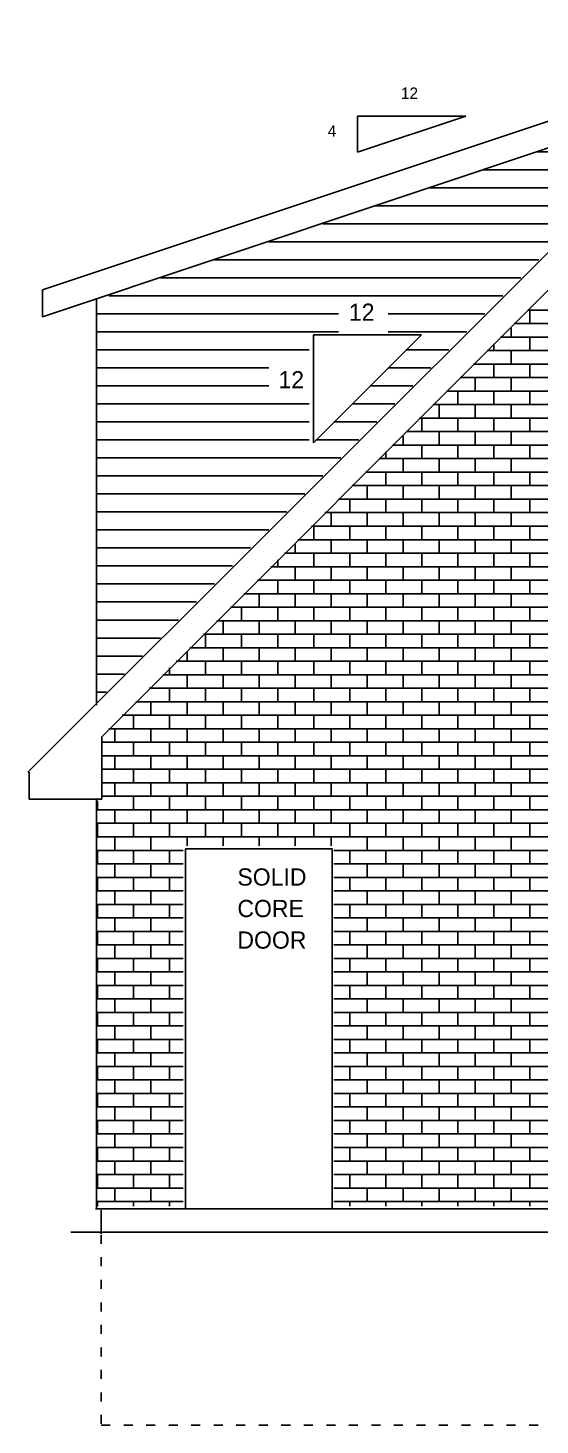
# Model space of a CAD drawing. Extents: x -40 to 297, y 329 to 664.
# Drawn here: x -40.5 to 73.2, y 354.1 to 664.4 of the extents above; entities that cross this region are included whole.
import ezdxf

# ---------------------------------------------------------------- set-up
doc = ezdxf.new("R2010")
doc.units = 0
doc.linetypes.add('SMALL', pattern=[5, 2, -3])
for name, color, linetype in [('LAYER_12', 12, 'CONTINUOUS'), ('LAYER_14', 14, 'CONTINUOUS'), ('LAYER_15', 15, 'CONTINUOUS'), ('LAYER_2', 2, 'CONTINUOUS'), ('LAYER_4', 4, 'CONTINUOUS')]:
    doc.layers.add(name, color=color, linetype=linetype)

msp = doc.modelspace()

# ---------------------------------------------------------------- linework, layer by layer
at = {"layer": 'LAYER_14'}
for p, q in [((32.69, 644.85), (56.69, 644.85)), ((32.69, 644.85), (32.69, 636.85)), ((32.69, 636.85), (56.69, 644.85)), ((-5.5, 482.12), (-5.5, 402.12)), ((27, 482.12), (-5.5, 482.12)), ((27, 482.12), (27, 402.12)), ((27, 402.12), (-5.5, 402.12))]:
    msp.add_line(p, q, dxfattribs=at)
at = {"layer": 'LAYER_15'}
for p, q in [((72.44, 636.93), (94.94, 636.93)), ((60.44, 632.93), (70.94, 632.93)), ((70.94, 632.93), (92.94, 632.93)), ((48.44, 628.93), (70.94, 628.93)), ((70.94, 628.93), (88.94, 628.93)), ((36.44, 624.93), (46.94, 624.93)), ((36.44, 624.93), (46.94, 624.93)), ((46.94, 624.93), (70.94, 624.93)), ((46.94, 624.93), (70.94, 624.93)), ((70.94, 624.93), (84.94, 624.93)), ((70.94, 624.93), (84.94, 624.93)), ((24.94, 620.93), (46.94, 620.93)), ((46.94, 620.93), (70.94, 620.93)), ((70.94, 620.93), (80.94, 620.93)), ((12.94, 616.93), (22.94, 616.93)), ((22.94, 616.93), (46.94, 616.93)), ((46.94, 616.93), (70.94, 616.93)), ((70.94, 616.93), (76.94, 616.93)), ((0.94, 612.93), (22.94, 612.93)), ((22.94, 612.93), (46.94, 612.93)), ((46.94, 612.93), (70.94, 612.93)), ((70.94, 612.93), (72.94, 612.93)), ((-11.06, 608.93), (-1.06, 608.93)), ((-1.06, 608.93), (22.94, 608.93)), ((22.94, 608.93), (46.94, 608.93)), ((46.94, 608.93), (68.94, 608.93)), ((-22.56, 604.93), (-1.06, 604.93)), ((-1.06, 604.93), (22.94, 604.93)), ((22.94, 604.93), (46.94, 604.93)), ((46.94, 604.93), (64.94, 604.93)), ((-25.06, 600.93), (-1.06, 600.93)), ((-25.06, 600.93), (-1.06, 600.93)), ((-1.06, 600.93), (22.94, 600.93)), ((-1.06, 600.93), (22.94, 600.93)), ((22.94, 600.93), (28.44, 600.93)), ((22.94, 600.93), (28.44, 600.93)), ((39.44, 600.93), (46.94, 600.93)), ((39.44, 600.93), (46.94, 600.93)), ((46.94, 600.93), (60.94, 600.93)), ((46.94, 600.93), (60.94, 600.93)), ((70.44, 601.77), (70.94, 601.77)), ((70.94, 601.77), (94.94, 601.77)), ((70.94, 601.77), (70.94, 598.77)), ((-25.06, 596.93), (-1.06, 596.93)), ((-1.06, 596.93), (22.94, 596.93)), ((22.94, 596.93), (28.44, 596.93)), ((39.44, 596.93), (46.94, 596.93)), ((46.94, 596.93), (56.94, 596.93)), ((66.81, 597.77), (66.81, 595.77)), ((67.44, 598.77), (70.94, 598.77)), ((70.94, 598.77), (94.94, 598.77)), ((-25.06, 592.93), (-1.06, 592.93)), ((-1.06, 592.93), (21.94, 592.93)), ((43.44, 592.93), (46.94, 592.93)), ((46.94, 592.93), (52.94, 592.93)), ((61.44, 592.77), (70.94, 592.77)), ((62.94, 594.27), (62.94, 592.77)), ((64.44, 595.77), (70.94, 595.77)), ((66.81, 592.77), (66.81, 589.77)), ((70.94, 595.77), (94.94, 595.77)), ((70.94, 595.77), (70.94, 592.77)), ((70.94, 592.77), (94.94, 592.77)), ((58.44, 589.77), (70.94, 589.77)), ((62.94, 589.77), (62.94, 586.77)), ((70.94, 589.77), (94.94, 589.77)), ((70.94, 589.77), (70.94, 586.77)), ((-25.06, 588.93), (-1.06, 588.93)), ((-1.06, 588.93), (12.94, 588.93)), ((39.44, 588.93), (46.94, 588.93)), ((46.94, 588.93), (48.94, 588.93)), ((55.44, 586.77), (70.94, 586.77)), ((58.81, 586.77), (58.81, 583.77)), ((66.81, 586.77), (66.81, 583.77)), ((70.94, 586.77), (94.94, 586.77)), ((-25.06, 584.93), (-1.06, 584.93)), ((-1.06, 584.93), (12.94, 584.93)), ((35.44, 584.93), (44.94, 584.93)), ((52.44, 583.77), (70.94, 583.77)), ((54.94, 583.77), (54.94, 580.77)), ((62.94, 583.77), (62.94, 580.77)), ((70.94, 583.77), (94.94, 583.77)), ((70.94, 583.77), (70.94, 580.77)), ((-25.06, 580.93), (-1.06, 580.93)), ((-1.06, 580.93), (21.94, 580.93)), ((31.44, 580.93), (40.94, 580.93)), ((49.44, 580.77), (70.94, 580.77)), ((50.81, 580.77), (50.81, 577.77)), ((58.81, 580.77), (58.81, 577.77)), ((66.81, 580.77), (66.81, 577.77)), ((70.94, 580.77), (94.94, 580.77)), ((46.44, 577.77), (46.94, 577.77)), ((46.94, 577.77), (70.94, 577.77)), ((46.94, 577.77), (46.94, 574.77)), ((54.94, 577.77), (54.94, 574.77)), ((62.94, 577.77), (62.94, 574.77)), ((70.94, 577.77), (94.94, 577.77)), ((70.94, 577.77), (70.94, 574.77)), ((-25.06, 576.93), (-1.06, 576.93)), ((-25.06, 576.93), (-1.06, 576.93)), ((-1.06, 576.93), (21.94, 576.93)), ((-1.06, 576.93), (21.94, 576.93)), ((27.44, 576.93), (36.94, 576.93)), ((27.44, 576.93), (36.94, 576.93)), ((43.44, 574.77), (46.94, 574.77)), ((46.94, 574.77), (70.94, 574.77)), ((50.81, 574.77), (50.81, 571.77)), ((58.81, 574.77), (58.81, 571.77)), ((66.81, 574.77), (66.81, 571.77)), ((70.94, 574.77), (94.94, 574.77)), ((-25.06, 572.93), (-1.06, 572.93)), ((-1.06, 572.93), (21.94, 572.93)), ((23.44, 572.93), (32.94, 572.93)), ((40.44, 571.77), (46.94, 571.77)), ((42.81, 573.77), (42.81, 571.77)), ((46.94, 571.77), (70.94, 571.77)), ((46.94, 571.77), (46.94, 568.77)), ((54.94, 571.77), (54.94, 568.77)), ((62.94, 571.77), (62.94, 568.77)), ((70.94, 571.77), (94.94, 571.77)), ((70.94, 571.77), (70.94, 568.77)), ((-25.06, 568.93), (-1.06, 568.93)), ((-1.06, 568.93), (22.94, 568.93)), ((22.94, 568.93), (28.94, 568.93)), ((37.44, 568.77), (46.94, 568.77)), ((38.94, 570.27), (38.94, 568.77)), ((42.81, 568.77), (42.81, 565.77)), ((46.94, 568.77), (70.94, 568.77)), ((50.81, 568.77), (50.81, 565.77)), ((58.81, 568.77), (58.81, 565.77)), ((66.81, 568.77), (66.81, 565.77)), ((70.94, 568.77), (94.94, 568.77)), ((-25.06, 564.93), (-1.06, 564.93)), ((-1.06, 564.93), (22.94, 564.93)), ((22.94, 564.93), (24.94, 564.93)), ((34.44, 565.77), (46.94, 565.77)), ((38.94, 565.77), (38.94, 562.77)), ((46.94, 565.77), (70.94, 565.77)), ((46.94, 565.77), (46.94, 562.77)), ((54.94, 565.77), (54.94, 562.77)), ((62.94, 565.77), (62.94, 562.77)), ((70.94, 565.77), (94.94, 565.77)), ((70.94, 565.77), (70.94, 562.77)), ((31.44, 562.77), (46.94, 562.77)), ((34.81, 562.77), (34.81, 559.77)), ((42.81, 562.77), (42.81, 559.77)), ((46.94, 562.77), (70.94, 562.77)), ((50.81, 562.77), (50.81, 559.77)), ((58.81, 562.77), (58.81, 559.77)), ((66.81, 562.77), (66.81, 559.77)), ((70.94, 562.77), (94.94, 562.77)), ((-25.06, 560.93), (-1.06, 560.93)), ((-1.06, 560.93), (20.94, 560.93)), ((28.44, 559.77), (46.94, 559.77)), ((30.94, 559.77), (30.94, 556.77)), ((38.94, 559.77), (38.94, 556.77)), ((46.94, 559.77), (70.94, 559.77)), ((46.94, 559.77), (46.94, 556.77)), ((54.94, 559.77), (54.94, 556.77)), ((62.94, 559.77), (62.94, 556.77)), ((70.94, 559.77), (94.94, 559.77)), ((70.94, 559.77), (70.94, 556.77)), ((-25.06, 556.93), (-1.06, 556.93)), ((-1.06, 556.93), (16.94, 556.93)), ((25.44, 556.77), (46.94, 556.77)), ((26.81, 556.77), (26.81, 553.77)), ((34.81, 556.77), (34.81, 553.77)), ((42.81, 556.77), (42.81, 553.77)), ((46.94, 556.77), (70.94, 556.77)), ((50.81, 556.77), (50.81, 553.77)), ((58.81, 556.77), (58.81, 553.77)), ((66.81, 556.77), (66.81, 553.77)), ((70.94, 556.77), (94.94, 556.77)), ((-25.06, 552.93), (-1.06, 552.93)), ((-25.06, 552.93), (-1.06, 552.93)), ((-1.06, 552.93), (12.94, 552.93)), ((-1.06, 552.93), (12.94, 552.93)), ((22.44, 553.77), (22.94, 553.77)), ((22.94, 553.77), (46.94, 553.77)), ((22.94, 553.77), (22.94, 550.77)), ((30.94, 553.77), (30.94, 550.77)), ((38.94, 553.77), (38.94, 550.77)), ((46.94, 553.77), (70.94, 553.77)), ((46.94, 553.77), (46.94, 550.77)), ((54.94, 553.77), (54.94, 550.77)), ((62.94, 553.77), (62.94, 550.77)), ((70.94, 553.77), (94.94, 553.77)), ((70.94, 553.77), (70.94, 550.77)), ((18.81, 549.77), (18.81, 547.77)), ((19.44, 550.77), (22.94, 550.77)), ((22.94, 550.77), (46.94, 550.77)), ((26.81, 550.77), (26.81, 547.77)), ((34.81, 550.77), (34.81, 547.77)), ((42.81, 550.77), (42.81, 547.77)), ((46.94, 550.77), (70.94, 550.77)), ((50.81, 550.77), (50.81, 547.77)), ((58.81, 550.77), (58.81, 547.77)), ((66.81, 550.77), (66.81, 547.77)), ((70.94, 550.77), (94.94, 550.77)), ((-25.06, 548.93), (-1.06, 548.93)), ((-1.06, 548.93), (8.94, 548.93)), ((14.94, 546.27), (14.94, 544.77)), ((16.44, 547.77), (22.94, 547.77)), ((22.94, 547.77), (46.94, 547.77)), ((22.94, 547.77), (22.94, 544.77)), ((30.94, 547.77), (30.94, 544.77)), ((38.94, 547.77), (38.94, 544.77)), ((46.94, 547.77), (70.94, 547.77)), ((46.94, 547.77), (46.94, 544.77)), ((54.94, 547.77), (54.94, 544.77)), ((62.94, 547.77), (62.94, 544.77)), ((70.94, 547.77), (94.94, 547.77)), ((70.94, 547.77), (70.94, 544.77)), ((-25.06, 544.93), (-1.06, 544.93)), ((-1.06, 544.93), (4.94, 544.93)), ((13.44, 544.77), (22.94, 544.77)), ((18.81, 544.77), (18.81, 541.77)), ((22.94, 544.77), (46.94, 544.77)), ((26.81, 544.77), (26.81, 541.77)), ((34.81, 544.77), (34.81, 541.77)), ((42.81, 544.77), (42.81, 541.77)), ((46.94, 544.77), (70.94, 544.77)), ((50.81, 544.77), (50.81, 541.77)), ((58.81, 544.77), (58.81, 541.77)), ((66.81, 544.77), (66.81, 541.77)), ((70.94, 544.77), (94.94, 544.77)), ((-25.06, 540.93), (-1.06, 540.93)), ((-1.06, 540.93), (0.94, 540.93)), ((10.44, 541.77), (22.94, 541.77)), ((14.94, 541.77), (14.94, 538.77)), ((22.94, 541.77), (46.94, 541.77)), ((22.94, 541.77), (22.94, 538.77)), ((30.94, 541.77), (30.94, 538.77)), ((38.94, 541.77), (38.94, 538.77)), ((46.94, 541.77), (70.94, 541.77)), ((46.94, 541.77), (46.94, 538.77)), ((54.94, 541.77), (54.94, 538.77)), ((62.94, 541.77), (62.94, 538.77)), ((70.94, 541.77), (94.94, 541.77)), ((70.94, 541.77), (70.94, 538.77)), ((-25.06, 536.93), (-3.06, 536.93)), ((7.44, 538.77), (22.94, 538.77)), ((10.81, 538.77), (10.81, 535.77)), ((18.81, 538.77), (18.81, 535.77)), ((22.94, 538.77), (46.94, 538.77)), ((26.81, 538.77), (26.81, 535.77)), ((34.81, 538.77), (34.81, 535.77)), ((42.81, 538.77), (42.81, 535.77)), ((46.94, 538.77), (70.94, 538.77)), ((50.81, 538.77), (50.81, 535.77)), ((58.81, 538.77), (58.81, 535.77)), ((66.81, 538.77), (66.81, 535.77)), ((70.94, 538.77), (94.94, 538.77)), ((4.44, 535.77), (22.94, 535.77)), ((6.94, 535.77), (6.94, 532.77)), ((14.94, 535.77), (14.94, 532.77)), ((22.94, 535.77), (46.94, 535.77)), ((22.94, 535.77), (22.94, 532.77)), ((30.94, 535.77), (30.94, 532.77)), ((38.94, 535.77), (38.94, 532.77)), ((46.94, 535.77), (70.94, 535.77)), ((46.94, 535.77), (46.94, 532.77)), ((54.94, 535.77), (54.94, 532.77)), ((62.94, 535.77), (62.94, 532.77)), ((70.94, 535.77), (94.94, 535.77)), ((70.94, 535.77), (70.94, 532.77)), ((-25.06, 532.93), (-7.06, 532.93)), ((1.44, 532.77), (22.94, 532.77)), ((2.81, 532.77), (2.81, 529.77)), ((10.81, 532.77), (10.81, 529.77)), ((18.81, 532.77), (18.81, 529.77)), ((22.94, 532.77), (46.94, 532.77)), ((26.81, 532.77), (26.81, 529.77)), ((34.81, 532.77), (34.81, 529.77)), ((42.81, 532.77), (42.81, 529.77)), ((46.94, 532.77), (70.94, 532.77)), ((50.81, 532.77), (50.81, 529.77)), ((58.81, 532.77), (58.81, 529.77)), ((66.81, 532.77), (66.81, 529.77)), ((70.94, 532.77), (94.94, 532.77)), ((-25.06, 528.93), (-11.06, 528.93)), ((-25.06, 528.93), (-11.06, 528.93)), ((-1.56, 529.77), (-1.06, 529.77)), ((-1.06, 529.77), (22.94, 529.77)), ((-1.06, 529.77), (-1.06, 526.77)), ((6.94, 529.77), (6.94, 526.77)), ((14.94, 529.77), (14.94, 526.77)), ((22.94, 529.77), (46.94, 529.77)), ((22.94, 529.77), (22.94, 526.77)), ((30.94, 529.77), (30.94, 526.77)), ((38.94, 529.77), (38.94, 526.77)), ((46.94, 529.77), (70.94, 529.77)), ((46.94, 529.77), (46.94, 526.77)), ((54.94, 529.77), (54.94, 526.77)), ((62.94, 529.77), (62.94, 526.77)), ((70.94, 529.77), (94.94, 529.77)), ((70.94, 529.77), (70.94, 526.77)), ((-25.06, 524.93), (-15.06, 524.93)), ((-5.19, 525.77), (-5.19, 523.77)), ((-4.56, 526.77), (-1.06, 526.77)), ((-1.06, 526.77), (22.94, 526.77)), ((2.81, 526.77), (2.81, 523.77)), ((10.81, 526.77), (10.81, 523.77)), ((18.81, 526.77), (18.81, 523.77)), ((22.94, 526.77), (46.94, 526.77)), ((26.81, 526.77), (26.81, 523.77)), ((34.81, 526.77), (34.81, 523.77)), ((42.81, 526.77), (42.81, 523.77)), ((46.94, 526.77), (70.94, 526.77)), ((50.81, 526.77), (50.81, 523.77)), ((58.81, 526.77), (58.81, 523.77)), ((66.81, 526.77), (66.81, 523.77)), ((70.94, 526.77), (94.94, 526.77)), ((-9.06, 522.27), (-9.06, 520.77)), ((-7.56, 523.77), (-1.06, 523.77)), ((-1.06, 523.77), (22.94, 523.77)), ((-1.06, 523.77), (-1.06, 520.77)), ((6.94, 523.77), (6.94, 520.77)), ((14.94, 523.77), (14.94, 520.77)), ((22.94, 523.77), (46.94, 523.77)), ((22.94, 523.77), (22.94, 520.77)), ((30.94, 523.77), (30.94, 520.77)), ((38.94, 523.77), (38.94, 520.77)), ((46.94, 523.77), (70.94, 523.77)), ((46.94, 523.77), (46.94, 520.77)), ((54.94, 523.77), (54.94, 520.77)), ((62.94, 523.77), (62.94, 520.77)), ((70.94, 523.77), (94.94, 523.77)), ((70.94, 523.77), (70.94, 520.77)), ((-25.06, 520.93), (-19.06, 520.93)), ((-10.56, 520.77), (-1.06, 520.77)), ((-5.19, 520.77), (-5.19, 517.77)), ((-1.06, 520.77), (22.94, 520.77)), ((2.81, 520.77), (2.81, 517.77)), ((10.81, 520.77), (10.81, 517.77)), ((18.81, 520.77), (18.81, 517.77)), ((22.94, 520.77), (46.94, 520.77)), ((26.81, 520.77), (26.81, 517.77)), ((34.81, 520.77), (34.81, 517.77)), ((42.81, 520.77), (42.81, 517.77)), ((46.94, 520.77), (70.94, 520.77)), ((50.81, 520.77), (50.81, 517.77)), ((58.81, 520.77), (58.81, 517.77)), ((66.81, 520.77), (66.81, 517.77)), ((70.94, 520.77), (94.94, 520.77)), ((-25.06, 516.93), (-23.06, 516.93)), ((-13.56, 517.77), (-1.06, 517.77)), ((-9.06, 517.77), (-9.06, 514.77)), ((-1.06, 517.77), (22.94, 517.77)), ((-1.06, 517.77), (-1.06, 514.77)), ((6.94, 517.77), (6.94, 514.77)), ((14.94, 517.77), (14.94, 514.77)), ((22.94, 517.77), (46.94, 517.77)), ((22.94, 517.77), (22.94, 514.77)), ((30.94, 517.77), (30.94, 514.77)), ((38.94, 517.77), (38.94, 514.77)), ((46.94, 517.77), (70.94, 517.77)), ((46.94, 517.77), (46.94, 514.77)), ((54.94, 517.77), (54.94, 514.77)), ((62.94, 517.77), (62.94, 514.77)), ((70.94, 517.77), (94.94, 517.77)), ((70.94, 517.77), (70.94, 514.77)), ((-16.56, 514.77), (-1.06, 514.77)), ((-13.19, 514.77), (-13.19, 511.77)), ((-5.19, 514.77), (-5.19, 511.77)), ((-1.06, 514.77), (22.94, 514.77)), ((2.81, 514.77), (2.81, 511.77)), ((10.81, 514.77), (10.81, 511.77)), ((18.81, 514.77), (18.81, 511.77)), ((22.94, 514.77), (46.94, 514.77)), ((26.81, 514.77), (26.81, 511.77)), ((34.81, 514.77), (34.81, 511.77)), ((42.81, 514.77), (42.81, 511.77)), ((46.94, 514.77), (70.94, 514.77)), ((50.81, 514.77), (50.81, 511.77)), ((58.81, 514.77), (58.81, 511.77)), ((66.81, 514.77), (66.81, 511.77)), ((70.94, 514.77), (94.94, 514.77)), ((-19.56, 511.77), (-1.06, 511.77)), ((-17.06, 511.77), (-17.06, 508.77)), ((-9.06, 511.77), (-9.06, 508.77)), ((-1.06, 511.77), (22.94, 511.77)), ((-1.06, 511.77), (-1.06, 508.77)), ((6.94, 511.77), (6.94, 508.77)), ((14.94, 511.77), (14.94, 508.77)), ((22.94, 511.77), (46.94, 511.77)), ((22.94, 511.77), (22.94, 508.77)), ((30.94, 511.77), (30.94, 508.77)), ((38.94, 511.77), (38.94, 508.77)), ((46.94, 511.77), (70.94, 511.77)), ((46.94, 511.77), (46.94, 508.77)), ((54.94, 511.77), (54.94, 508.77)), ((62.94, 511.77), (62.94, 508.77)), ((70.94, 511.77), (94.94, 511.77)), ((70.94, 511.77), (70.94, 508.77)), ((-22.56, 508.77), (-1.06, 508.77)), ((-21.19, 508.77), (-21.19, 505.77)), ((-13.19, 508.77), (-13.19, 505.77)), ((-5.19, 508.77), (-5.19, 505.77)), ((-1.06, 508.77), (22.94, 508.77)), ((2.81, 508.77), (2.81, 505.77)), ((10.81, 508.77), (10.81, 505.77)), ((18.81, 508.77), (18.81, 505.77)), ((22.94, 508.77), (46.94, 508.77)), ((26.81, 508.77), (26.81, 505.77)), ((34.81, 508.77), (34.81, 505.77)), ((42.81, 508.77), (42.81, 505.77)), ((46.94, 508.77), (70.94, 508.77)), ((50.81, 508.77), (50.81, 505.77)), ((58.81, 508.77), (58.81, 505.77)), ((66.81, 508.77), (66.81, 505.77)), ((70.94, 508.77), (94.94, 508.77)), ((-24.06, 505.77), (-1.06, 505.77)), ((-24.06, 502.77), (-1.06, 502.77)), ((-21.19, 502.77), (-21.19, 499.77)), ((-17.06, 505.77), (-17.06, 502.77)), ((-13.19, 502.77), (-13.19, 499.77)), ((-9.06, 505.77), (-9.06, 502.77)), ((-5.19, 502.77), (-5.19, 499.77)), ((-1.06, 505.77), (22.94, 505.77)), ((-1.06, 505.77), (-1.06, 502.77)), ((-1.06, 502.77), (22.94, 502.77)), ((2.81, 502.77), (2.81, 499.77)), ((6.94, 505.77), (6.94, 502.77)), ((10.81, 502.77), (10.81, 499.77)), ((14.94, 505.77), (14.94, 502.77)), ((18.81, 502.77), (18.81, 499.77)), ((22.94, 505.77), (46.94, 505.77)), ((22.94, 505.77), (22.94, 502.77)), ((22.94, 502.77), (46.94, 502.77)), ((26.81, 502.77), (26.81, 499.77)), ((30.94, 505.77), (30.94, 502.77)), ((34.81, 502.77), (34.81, 499.77)), ((38.94, 505.77), (38.94, 502.77)), ((42.81, 502.77), (42.81, 499.77)), ((46.94, 505.77), (70.94, 505.77)), ((46.94, 505.77), (46.94, 502.77)), ((46.94, 502.77), (70.94, 502.77)), ((50.81, 502.77), (50.81, 499.77)), ((54.94, 505.77), (54.94, 502.77)), ((58.81, 502.77), (58.81, 499.77)), ((62.94, 505.77), (62.94, 502.77)), ((66.81, 502.77), (66.81, 499.77)), ((70.94, 505.77), (94.94, 505.77)), ((70.94, 505.77), (70.94, 502.77)), ((70.94, 502.77), (94.94, 502.77)), ((-24.06, 499.77), (-1.06, 499.77)), ((-17.06, 499.77), (-17.06, 496.77)), ((-9.06, 499.77), (-9.06, 496.77)), ((-1.06, 499.77), (22.94, 499.77)), ((-1.06, 499.77), (-1.06, 496.77)), ((6.94, 499.77), (6.94, 496.77)), ((14.94, 499.77), (14.94, 496.77)), ((22.94, 499.77), (46.94, 499.77)), ((22.94, 499.77), (22.94, 496.77)), ((30.94, 499.77), (30.94, 496.77)), ((38.94, 499.77), (38.94, 496.77)), ((46.94, 499.77), (70.94, 499.77)), ((46.94, 499.77), (46.94, 496.77)), ((54.94, 499.77), (54.94, 496.77)), ((62.94, 499.77), (62.94, 496.77)), ((70.94, 499.77), (94.94, 499.77)), ((70.94, 499.77), (70.94, 496.77)), ((-24.06, 496.77), (-1.06, 496.77)), ((-21.19, 496.77), (-21.19, 493.77)), ((-13.19, 496.77), (-13.19, 493.77)), ((-5.19, 496.77), (-5.19, 493.77)), ((-1.06, 496.77), (22.94, 496.77)), ((2.81, 496.77), (2.81, 493.77)), ((10.81, 496.77), (10.81, 493.77)), ((18.81, 496.77), (18.81, 493.77)), ((22.94, 496.77), (46.94, 496.77)), ((26.81, 496.77), (26.81, 493.77)), ((34.81, 496.77), (34.81, 493.77)), ((42.81, 496.77), (42.81, 493.77)), ((46.94, 496.77), (70.94, 496.77)), ((50.81, 496.77), (50.81, 493.77)), ((58.81, 496.77), (58.81, 493.77)), ((66.81, 496.77), (66.81, 493.77)), ((70.94, 496.77), (94.94, 496.77)), ((-24.06, 493.77), (-1.06, 493.77)), ((-17.06, 493.77), (-17.06, 490.77)), ((-9.06, 493.77), (-9.06, 490.77)), ((-1.06, 493.77), (22.94, 493.77)), ((-1.06, 493.77), (-1.06, 490.77)), ((6.94, 493.77), (6.94, 490.77)), ((14.94, 493.77), (14.94, 490.77)), ((22.94, 493.77), (46.94, 493.77)), ((22.94, 493.77), (22.94, 490.77)), ((30.94, 493.77), (30.94, 490.77)), ((38.94, 493.77), (38.94, 490.77)), ((46.94, 493.77), (70.94, 493.77)), ((46.94, 493.77), (46.94, 490.77)), ((54.94, 493.77), (54.94, 490.77)), ((62.94, 493.77), (62.94, 490.77)), ((70.94, 493.77), (94.94, 493.77)), ((70.94, 493.77), (70.94, 490.77)), ((-25.06, 492.77), (-25.06, 490.77)), ((-25.06, 490.77), (-1.06, 490.77)), ((-21.19, 490.77), (-21.19, 487.77)), ((-13.19, 490.77), (-13.19, 487.77)), ((-5.19, 490.77), (-5.19, 487.77)), ((-1.06, 490.77), (22.94, 490.77)), ((2.81, 490.77), (2.81, 487.77)), ((10.81, 490.77), (10.81, 487.77)), ((18.81, 490.77), (18.81, 487.77)), ((22.94, 490.77), (46.94, 490.77)), ((26.81, 490.77), (26.81, 487.77)), ((34.81, 490.77), (34.81, 487.77)), ((42.81, 490.77), (42.81, 487.77)), ((46.94, 490.77), (70.94, 490.77)), ((50.81, 490.77), (50.81, 487.77)), ((58.81, 490.77), (58.81, 487.77)), ((66.81, 490.77), (66.81, 487.77)), ((70.94, 490.77), (94.94, 490.77)), ((-25.06, 487.77), (-1.06, 487.77)), ((-25.06, 487.77), (-25.06, 484.77)), ((-17.06, 487.77), (-17.06, 484.77)), ((-9.06, 487.77), (-9.06, 484.77)), ((-1.06, 487.77), (22.94, 487.77)), ((-1.06, 487.77), (-1.06, 484.77)), ((6.94, 487.77), (6.94, 484.77)), ((14.94, 487.77), (14.94, 484.77)), ((22.94, 487.77), (46.94, 487.77)), ((22.94, 487.77), (22.94, 484.77)), ((30.94, 487.77), (30.94, 484.77)), ((38.94, 487.77), (38.94, 484.77)), ((46.94, 487.77), (70.94, 487.77)), ((46.94, 487.77), (46.94, 484.77)), ((54.94, 487.77), (54.94, 484.77)), ((62.94, 487.77), (62.94, 484.77)), ((70.94, 487.77), (94.94, 487.77)), ((70.94, 487.77), (70.94, 484.77)), ((-25.06, 484.77), (-1.06, 484.77)), ((-21.19, 484.77), (-21.19, 481.77)), ((-13.19, 484.77), (-13.19, 481.77)), ((-5.19, 484.77), (-5.19, 482.77)), ((-1.06, 484.77), (22.94, 484.77)), ((2.81, 484.77), (2.81, 482.77)), ((10.81, 484.77), (10.81, 482.77)), ((18.81, 484.77), (18.81, 482.77)), ((22.94, 484.77), (46.94, 484.77)), ((26.81, 484.77), (26.81, 482.77)), ((34.81, 484.77), (34.81, 481.77)), ((42.81, 484.77), (42.81, 481.77)), ((46.94, 484.77), (70.94, 484.77)), ((50.81, 484.77), (50.81, 481.77)), ((58.81, 484.77), (58.81, 481.77)), ((66.81, 484.77), (66.81, 481.77)), ((70.94, 484.77), (94.94, 484.77)), ((-25.06, 481.77), (-6.06, 481.77)), ((-25.06, 481.77), (-25.06, 478.77)), ((-17.06, 481.77), (-17.06, 478.77)), ((-9.06, 481.77), (-9.06, 478.77)), ((27.44, 481.77), (46.94, 481.77)), ((30.94, 481.77), (30.94, 478.77)), ((38.94, 481.77), (38.94, 478.77)), ((46.94, 481.77), (70.94, 481.77)), ((46.94, 481.77), (46.94, 478.77)), ((54.94, 481.77), (54.94, 478.77)), ((62.94, 481.77), (62.94, 478.77)), ((70.94, 481.77), (94.94, 481.77)), ((70.94, 481.77), (70.94, 478.77)), ((-25.06, 478.77), (-6.06, 478.77)), ((-21.19, 478.77), (-21.19, 475.77)), ((-13.19, 478.77), (-13.19, 475.77)), ((27.44, 478.77), (46.94, 478.77)), ((34.81, 478.77), (34.81, 475.77)), ((42.81, 478.77), (42.81, 475.77)), ((46.94, 478.77), (70.94, 478.77)), ((50.81, 478.77), (50.81, 475.77)), ((58.81, 478.77), (58.81, 475.77)), ((66.81, 478.77), (66.81, 475.77)), ((70.94, 478.77), (94.94, 478.77)), ((-25.06, 475.77), (-6.06, 475.77)), ((-25.06, 475.77), (-25.06, 472.77)), ((-17.06, 475.77), (-17.06, 472.77)), ((-9.06, 475.77), (-9.06, 472.77)), ((27.44, 475.77), (46.94, 475.77)), ((30.94, 475.77), (30.94, 472.77)), ((38.94, 475.77), (38.94, 472.77)), ((46.94, 475.77), (70.94, 475.77)), ((46.94, 475.77), (46.94, 472.77)), ((54.94, 475.77), (54.94, 472.77)), ((62.94, 475.77), (62.94, 472.77)), ((70.94, 475.77), (94.94, 475.77)), ((70.94, 475.77), (70.94, 472.77)), ((-25.06, 472.77), (-6.06, 472.77)), ((-21.19, 472.77), (-21.19, 469.77)), ((-13.19, 472.77), (-13.19, 469.77)), ((27.44, 472.77), (46.94, 472.77)), ((34.81, 472.77), (34.81, 469.77)), ((42.81, 472.77), (42.81, 469.77)), ((46.94, 472.77), (70.94, 472.77)), ((50.81, 472.77), (50.81, 469.77)), ((58.81, 472.77), (58.81, 469.77)), ((66.81, 472.77), (66.81, 469.77)), ((70.94, 472.77), (94.94, 472.77)), ((-25.06, 469.77), (-6.06, 469.77)), ((-25.06, 469.77), (-25.06, 466.77)), ((-17.06, 469.77), (-17.06, 466.77)), ((-9.06, 469.77), (-9.06, 466.77)), ((27.44, 469.77), (46.94, 469.77)), ((30.94, 469.77), (30.94, 466.77)), ((38.94, 469.77), (38.94, 466.77)), ((46.94, 469.77), (70.94, 469.77)), ((46.94, 469.77), (46.94, 466.77)), ((54.94, 469.77), (54.94, 466.77)), ((62.94, 469.77), (62.94, 466.77)), ((70.94, 469.77), (94.94, 469.77)), ((70.94, 469.77), (70.94, 466.77)), ((-25.06, 466.77), (-6.06, 466.77)), ((-21.19, 466.77), (-21.19, 463.77)), ((-13.19, 466.77), (-13.19, 463.77)), ((27.44, 466.77), (46.94, 466.77)), ((34.81, 466.77), (34.81, 463.77)), ((42.81, 466.77), (42.81, 463.77)), ((46.94, 466.77), (70.94, 466.77)), ((50.81, 466.77), (50.81, 463.77)), ((58.81, 466.77), (58.81, 463.77)), ((66.81, 466.77), (66.81, 463.77)), ((70.94, 466.77), (94.94, 466.77)), ((-25.06, 463.77), (-6.06, 463.77)), ((-25.06, 463.77), (-25.06, 460.77)), ((-17.06, 463.77), (-17.06, 460.77)), ((-9.06, 463.77), (-9.06, 460.77)), ((27.44, 463.77), (46.94, 463.77)), ((30.94, 463.77), (30.94, 460.77)), ((38.94, 463.77), (38.94, 460.77)), ((46.94, 463.77), (70.94, 463.77)), ((46.94, 463.77), (46.94, 460.77)), ((54.94, 463.77), (54.94, 460.77)), ((62.94, 463.77), (62.94, 460.77)), ((70.94, 463.77), (94.94, 463.77)), ((70.94, 463.77), (70.94, 460.77)), ((-25.06, 460.77), (-6.06, 460.77)), ((-21.19, 460.77), (-21.19, 457.77)), ((-13.19, 460.77), (-13.19, 457.77)), ((27.44, 460.77), (46.94, 460.77)), ((34.81, 460.77), (34.81, 457.77)), ((42.81, 460.77), (42.81, 457.77)), ((46.94, 460.77), (70.94, 460.77)), ((50.81, 460.77), (50.81, 457.77)), ((58.81, 460.77), (58.81, 457.77)), ((66.81, 460.77), (66.81, 457.77)), ((70.94, 460.77), (94.94, 460.77)), ((-25.06, 457.77), (-6.06, 457.77)), ((-25.06, 457.77), (-25.06, 454.77)), ((-17.06, 457.77), (-17.06, 454.77)), ((-9.06, 457.77), (-9.06, 454.77)), ((27.44, 457.77), (46.94, 457.77)), ((30.94, 457.77), (30.94, 454.77)), ((38.94, 457.77), (38.94, 454.77)), ((46.94, 457.77), (70.94, 457.77)), ((46.94, 457.77), (46.94, 454.77)), ((54.94, 457.77), (54.94, 454.77)), ((62.94, 457.77), (62.94, 454.77)), ((70.94, 457.77), (94.94, 457.77)), ((70.94, 457.77), (70.94, 454.77)), ((-25.06, 454.77), (-6.06, 454.77)), ((-21.19, 454.77), (-21.19, 451.77)), ((-13.19, 454.77), (-13.19, 451.77)), ((27.44, 454.77), (46.94, 454.77)), ((34.81, 454.77), (34.81, 451.77)), ((42.81, 454.77), (42.81, 451.77)), ((46.94, 454.77), (70.94, 454.77)), ((50.81, 454.77), (50.81, 451.77)), ((58.81, 454.77), (58.81, 451.77)), ((66.81, 454.77), (66.81, 451.77)), ((70.94, 454.77), (94.94, 454.77)), ((-25.06, 451.77), (-6.06, 451.77)), ((-25.06, 451.77), (-25.06, 448.77)), ((-17.06, 451.77), (-17.06, 448.77)), ((-9.06, 451.77), (-9.06, 448.77)), ((27.44, 451.77), (46.94, 451.77)), ((30.94, 451.77), (30.94, 448.77)), ((38.94, 451.77), (38.94, 448.77)), ((46.94, 451.77), (70.94, 451.77)), ((46.94, 451.77), (46.94, 448.77)), ((54.94, 451.77), (54.94, 448.77)), ((62.94, 451.77), (62.94, 448.77)), ((70.94, 451.77), (94.94, 451.77)), ((70.94, 451.77), (70.94, 448.77)), ((-25.06, 448.77), (-6.06, 448.77)), ((-21.19, 448.77), (-21.19, 445.77)), ((-13.19, 448.77), (-13.19, 445.77)), ((27.44, 448.77), (46.94, 448.77)), ((34.81, 448.77), (34.81, 445.77)), ((42.81, 448.77), (42.81, 445.77)), ((46.94, 448.77), (70.94, 448.77)), ((50.81, 448.77), (50.81, 445.77)), ((58.81, 448.77), (58.81, 445.77)), ((66.81, 448.77), (66.81, 445.77)), ((70.94, 448.77), (94.94, 448.77)), ((-25.06, 445.77), (-6.06, 445.77)), ((-25.06, 445.77), (-25.06, 442.77)), ((-17.06, 445.77), (-17.06, 442.77)), ((-9.06, 445.77), (-9.06, 442.77)), ((27.44, 445.77), (46.94, 445.77)), ((30.94, 445.77), (30.94, 442.77)), ((38.94, 445.77), (38.94, 442.77)), ((46.94, 445.77), (70.94, 445.77)), ((46.94, 445.77), (46.94, 442.77)), ((54.94, 445.77), (54.94, 442.77)), ((62.94, 445.77), (62.94, 442.77)), ((70.94, 445.77), (94.94, 445.77)), ((70.94, 445.77), (70.94, 442.77)), ((-25.06, 442.77), (-6.06, 442.77)), ((-21.19, 442.77), (-21.19, 439.77)), ((-13.19, 442.77), (-13.19, 439.77)), ((27.44, 442.77), (46.94, 442.77)), ((34.81, 442.77), (34.81, 439.77)), ((42.81, 442.77), (42.81, 439.77)), ((46.94, 442.77), (70.94, 442.77)), ((50.81, 442.77), (50.81, 439.77)), ((58.81, 442.77), (58.81, 439.77)), ((66.81, 442.77), (66.81, 439.77)), ((70.94, 442.77), (94.94, 442.77)), ((-25.06, 439.77), (-6.06, 439.77)), ((-25.06, 439.77), (-25.06, 436.77)), ((-17.06, 439.77), (-17.06, 436.77)), ((-9.06, 439.77), (-9.06, 436.77)), ((27.44, 439.77), (46.94, 439.77)), ((30.94, 439.77), (30.94, 436.77)), ((38.94, 439.77), (38.94, 436.77)), ((46.94, 439.77), (70.94, 439.77)), ((46.94, 439.77), (46.94, 436.77)), ((54.94, 439.77), (54.94, 436.77)), ((62.94, 439.77), (62.94, 436.77)), ((70.94, 439.77), (94.94, 439.77)), ((70.94, 439.77), (70.94, 436.77)), ((-25.06, 436.77), (-6.06, 436.77)), ((-21.19, 436.77), (-21.19, 433.77)), ((-13.19, 436.77), (-13.19, 433.77)), ((27.44, 436.77), (46.94, 436.77)), ((34.81, 436.77), (34.81, 433.77)), ((42.81, 436.77), (42.81, 433.77)), ((46.94, 436.77), (70.94, 436.77)), ((50.81, 436.77), (50.81, 433.77)), ((58.81, 436.77), (58.81, 433.77)), ((66.81, 436.77), (66.81, 433.77)), ((70.94, 436.77), (94.94, 436.77)), ((-25.06, 433.77), (-6.06, 433.77)), ((-25.06, 433.77), (-25.06, 430.77)), ((-17.06, 433.77), (-17.06, 430.77)), ((-9.06, 433.77), (-9.06, 430.77)), ((27.44, 433.77), (46.94, 433.77)), ((30.94, 433.77), (30.94, 430.77)), ((38.94, 433.77), (38.94, 430.77)), ((46.94, 433.77), (70.94, 433.77)), ((46.94, 433.77), (46.94, 430.77)), ((54.94, 433.77), (54.94, 430.77)), ((62.94, 433.77), (62.94, 430.77)), ((70.94, 433.77), (94.94, 433.77)), ((70.94, 433.77), (70.94, 430.77)), ((-25.06, 430.77), (-6.06, 430.77)), ((-21.19, 430.77), (-21.19, 427.77)), ((-13.19, 430.77), (-13.19, 427.77)), ((27.44, 430.77), (46.94, 430.77)), ((34.81, 430.77), (34.81, 427.77)), ((42.81, 430.77), (42.81, 427.77)), ((46.94, 430.77), (70.94, 430.77)), ((50.81, 430.77), (50.81, 427.77)), ((58.81, 430.77), (58.81, 427.77)), ((66.81, 430.77), (66.81, 427.77)), ((70.94, 430.77), (94.94, 430.77)), ((-25.06, 427.77), (-6.06, 427.77)), ((-25.06, 427.77), (-25.06, 424.77)), ((-17.06, 427.77), (-17.06, 424.77)), ((-9.06, 427.77), (-9.06, 424.77)), ((27.44, 427.77), (46.94, 427.77)), ((30.94, 427.77), (30.94, 424.77)), ((38.94, 427.77), (38.94, 424.77)), ((46.94, 427.77), (70.94, 427.77)), ((46.94, 427.77), (46.94, 424.77)), ((54.94, 427.77), (54.94, 424.77)), ((62.94, 427.77), (62.94, 424.77)), ((70.94, 427.77), (94.94, 427.77)), ((70.94, 427.77), (70.94, 424.77)), ((-25.06, 424.77), (-6.06, 424.77)), ((-21.19, 424.77), (-21.19, 421.77)), ((-13.19, 424.77), (-13.19, 421.77)), ((27.44, 424.77), (46.94, 424.77)), ((34.81, 424.77), (34.81, 421.77)), ((42.81, 424.77), (42.81, 421.77)), ((46.94, 424.77), (70.94, 424.77)), ((50.81, 424.77), (50.81, 421.77)), ((58.81, 424.77), (58.81, 421.77)), ((66.81, 424.77), (66.81, 421.77)), ((70.94, 424.77), (94.94, 424.77)), ((-25.06, 421.77), (-6.06, 421.77)), ((-25.06, 421.77), (-25.06, 418.77)), ((-17.06, 421.77), (-17.06, 418.77)), ((-9.06, 421.77), (-9.06, 418.77)), ((27.44, 421.77), (46.94, 421.77)), ((30.94, 421.77), (30.94, 418.77)), ((38.94, 421.77), (38.94, 418.77)), ((46.94, 421.77), (70.94, 421.77)), ((46.94, 421.77), (46.94, 418.77)), ((54.94, 421.77), (54.94, 418.77)), ((62.94, 421.77), (62.94, 418.77)), ((70.94, 421.77), (94.94, 421.77)), ((70.94, 421.77), (70.94, 418.77)), ((-25.06, 418.77), (-6.06, 418.77)), ((-21.19, 418.77), (-21.19, 415.77)), ((-13.19, 418.77), (-13.19, 415.77)), ((27.44, 418.77), (46.94, 418.77)), ((34.81, 418.77), (34.81, 415.77)), ((42.81, 418.77), (42.81, 415.77)), ((46.94, 418.77), (70.94, 418.77)), ((50.81, 418.77), (50.81, 415.77)), ((58.81, 418.77), (58.81, 415.77)), ((66.81, 418.77), (66.81, 415.77)), ((70.94, 418.77), (94.94, 418.77)), ((-25.06, 415.77), (-6.06, 415.77)), ((-25.06, 415.77), (-25.06, 412.77)), ((-25.06, 412.77), (-6.06, 412.77)), ((-21.19, 412.77), (-21.19, 409.77)), ((-17.06, 415.77), (-17.06, 412.77)), ((-13.19, 412.77), (-13.19, 409.77)), ((-9.06, 415.77), (-9.06, 412.77)), ((27.44, 415.77), (46.94, 415.77)), ((27.44, 412.77), (46.94, 412.77)), ((30.94, 415.77), (30.94, 412.77)), ((34.81, 412.77), (34.81, 409.77)), ((38.94, 415.77), (38.94, 412.77)), ((42.81, 412.77), (42.81, 409.77)), ((46.94, 415.77), (70.94, 415.77)), ((46.94, 415.77), (46.94, 412.77)), ((46.94, 412.77), (70.94, 412.77)), ((50.81, 412.77), (50.81, 409.77)), ((54.94, 415.77), (54.94, 412.77)), ((58.81, 412.77), (58.81, 409.77)), ((62.94, 415.77), (62.94, 412.77)), ((66.81, 412.77), (66.81, 409.77)), ((70.94, 415.77), (94.94, 415.77)), ((70.94, 415.77), (70.94, 412.77)), ((70.94, 412.77), (94.94, 412.77)), ((-25.06, 409.77), (-6.06, 409.77)), ((-25.06, 409.77), (-25.06, 406.77)), ((-17.06, 409.77), (-17.06, 406.77)), ((-9.06, 409.77), (-9.06, 406.77)), ((27.44, 409.77), (46.94, 409.77)), ((30.94, 409.77), (30.94, 406.77)), ((38.94, 409.77), (38.94, 406.77)), ((46.94, 409.77), (70.94, 409.77)), ((46.94, 409.77), (46.94, 406.77)), ((54.94, 409.77), (54.94, 406.77)), ((62.94, 409.77), (62.94, 406.77)), ((70.94, 409.77), (94.94, 409.77)), ((70.94, 409.77), (70.94, 406.77)), ((-25.06, 406.77), (-6.06, 406.77)), ((-21.19, 406.77), (-21.19, 403.77)), ((-13.19, 406.77), (-13.19, 403.77)), ((27.44, 406.77), (46.94, 406.77)), ((34.81, 406.77), (34.81, 403.77)), ((42.81, 406.77), (42.81, 403.77)), ((46.94, 406.77), (70.94, 406.77)), ((50.81, 406.77), (50.81, 403.77)), ((58.81, 406.77), (58.81, 403.77)), ((66.81, 406.77), (66.81, 403.77)), ((70.94, 406.77), (94.94, 406.77)), ((-25.06, 403.77), (-6.06, 403.77)), ((-25.06, 403.77), (-25.06, 402.77)), ((-17.06, 403.77), (-17.06, 402.77)), ((-9.06, 403.77), (-9.06, 402.77)), ((27.44, 403.77), (46.94, 403.77)), ((30.94, 403.77), (30.94, 402.77)), ((38.94, 403.77), (38.94, 402.77)), ((46.94, 403.77), (70.94, 403.77)), ((46.94, 403.77), (46.94, 402.77)), ((54.94, 403.77), (54.94, 402.77)), ((62.94, 403.77), (62.94, 402.77)), ((70.94, 403.77), (94.94, 403.77)), ((70.94, 403.77), (70.94, 402.77))]:
    msp.add_line(p, q, dxfattribs=at)
at = {"layer": 'LAYER_2'}
for p, q in [((-40.5, 499.12), (124.8, 664.43)), ((-37.25, 606.25), (118.16, 658.14)), ((-24.12, 507), (124.69, 655.94)), ((-37.25, 600.25), (110, 649.5)), ((-37.25, 606.25), (-37.25, 600.25)), ((-25.25, 604.25), (-25.25, 514.02)), ((22.88, 596.25), (46.88, 596.25)), ((22.88, 596.25), (22.88, 572.25)), ((22.88, 572.25), (46.88, 596.25)), ((-24.12, 507), (-24.12, 493.12)), ((-40.25, 499.12), (-40.25, 493.12)), ((-40.25, 493.12), (-24.12, 493.12)), ((-25.25, 493.12), (-25.25, 402.12)), ((-25.5, 402.12), (275, 402.12)), ((-24.25, 401.88), (-24.25, 396.62)), ((-31, 397), (282.12, 397))]:
    msp.add_line(p, q, dxfattribs=at)
at = {"layer": 'LAYER_2', "linetype": 'SMALL'}
for p, q in [((-24.25, 396.38), (-24.25, 354.12)), ((-24.25, 354.12), (273.75, 354.12))]:
    msp.add_line(p, q, dxfattribs=at)

# ---------------------------------------------------------------- texts
at = {"layer": 'LAYER_12'}
for s, p in [('12', (30.75, 599.38)), ('SOLID ', (6, 473.94)), ('CORE', (6, 466.94)), ('DOOR', (6, 459.94))]:
    msp.add_text(s, height=3.82, dxfattribs=at).set_placement(p)
at = {"layer": 'LAYER_14'}
for s, height, p in [('12', 2.547, (42.31, 648.66)), ('4', 2.55, (26.06, 640.28))]:
    msp.add_text(s, height=height, dxfattribs=at).set_placement(p)
at = {"layer": 'LAYER_4'}
msp.add_text('12', height=3.82, dxfattribs=at).set_placement((15.12, 584.38))

doc.saveas('drawing.dxf')
